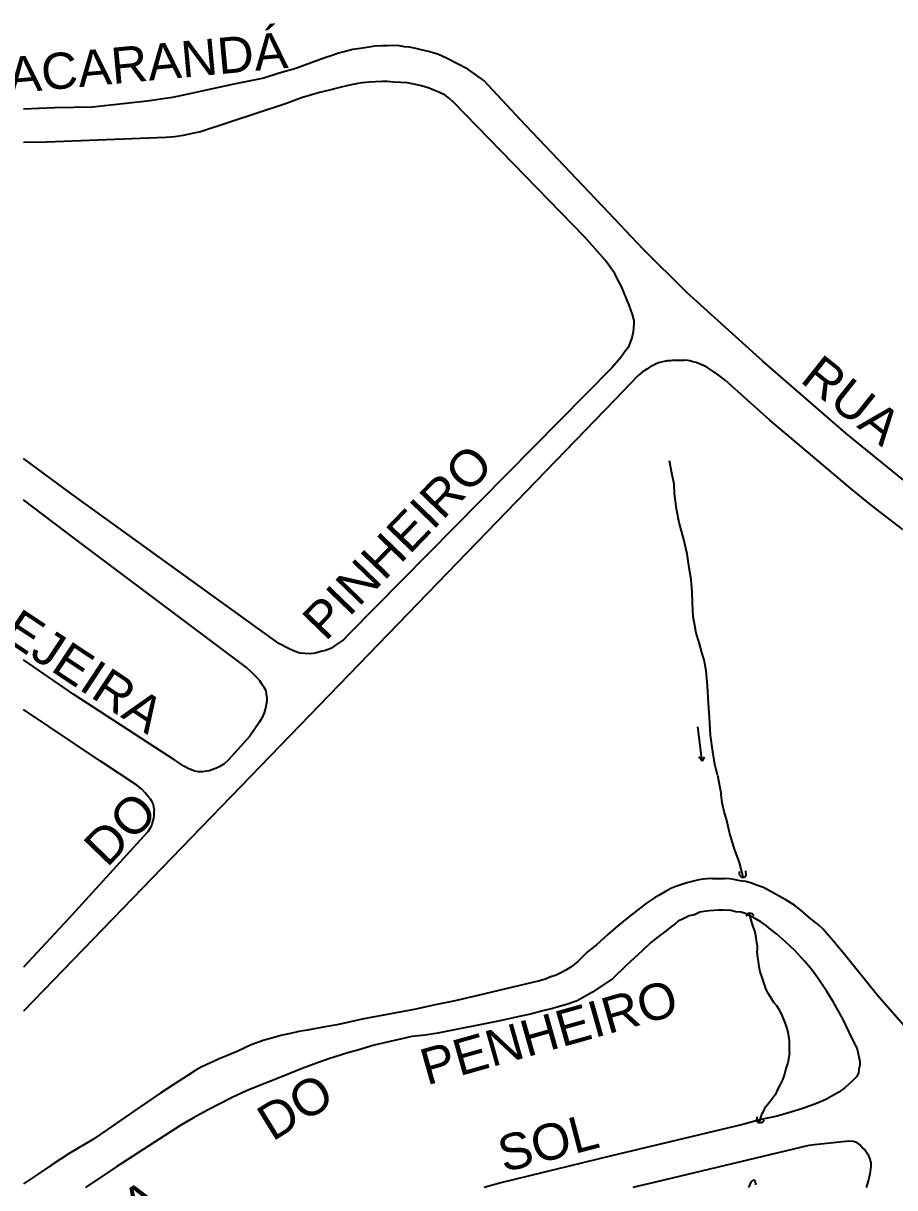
# Model space of a CAD drawing. Header units: millimetres. Extents: x 583 to 26013, y 350 to 21391.
# Drawn here: x 6591.2 to 6832, y 12384 to 12705.8 of the extents above; entities that cross this region are included whole.
import ezdxf

# ---------------------------------------------------------------- set-up
doc = ezdxf.new("R2010")
doc.units = ezdxf.units.MM
for name, color, linetype in [('105-QUADRAS_ESTRADAS', 80, 'Continuous'), ('110-CERCA_DE_ARAME', 10, 'Continuous'), ('145-', 130, 'Continuous')]:
    doc.layers.add(name, color=color, linetype=linetype)
doc.styles.add('EU', font='arial.ttf', dxfattribs={"height": 10})

msp = doc.modelspace()

# ---------------------------------------------------------------- linework, layer by layer
at = {"layer": '105-QUADRAS_ESTRADAS', "color": 0, "linetype": 'Continuous'}
for p, q in [((6686.11551, 12699.10241), (6684.31551, 12698.80241)), ((6688.31551, 12699.40241), (6686.11551, 12699.10241)), ((6690.31551, 12699.50241), (6688.31551, 12699.40241)), ((6691.71551, 12699.50241), (6690.31551, 12699.50241)), ((6693.41551, 12699.60241), (6691.71551, 12699.50241)), ((6695.11551, 12699.50241), (6693.41551, 12699.60241)), ((6696.51551, 12699.30241), (6695.11551, 12699.50241)), ((6697.91551, 12699.20241), (6696.51551, 12699.30241)), ((6699.61551, 12698.80241), (6697.91551, 12699.20241)), ((6674.51551, 12696.20241), (6670.71551, 12694.80241)), ((6676.51551, 12696.90241), (6674.51551, 12696.20241)), ((6678.31551, 12697.50241), (6676.51551, 12696.90241)), ((6680.11551, 12698.00241), (6678.31551, 12697.50241)), ((6682.21551, 12698.50241), (6680.11551, 12698.00241)), ((6684.31551, 12698.80241), (6682.21551, 12698.50241)), ((6701.51551, 12698.30241), (6699.61551, 12698.80241)), ((6703.11551, 12698.00241), (6701.51551, 12698.30241)), ((6704.41551, 12697.60241), (6703.11551, 12698.00241)), ((6705.91551, 12697.10241), (6704.41551, 12697.60241)), ((6708.11551, 12696.10241), (6705.91551, 12697.10241)), ((6711.01551, 12694.70241), (6708.11551, 12696.10241)), ((6666.51551, 12693.30241), (6661.91551, 12692.00241)), ((6670.71551, 12694.80241), (6666.51551, 12693.30241)), ((6714.01551, 12693.10241), (6711.01551, 12694.70241)), ((6718.41551, 12690.00241), (6714.01551, 12693.10241)), ((6657.61551, 12690.60241), (6649.31551, 12688.90241)), ((6661.91551, 12692.00241), (6657.61551, 12690.60241)), ((6684.81551, 12689.30241), (6683.11551, 12689.00241)), ((6686.71551, 12689.50241), (6684.81551, 12689.30241)), ((6688.51551, 12689.60241), (6686.71551, 12689.50241)), ((6690.31551, 12689.70241), (6688.51551, 12689.60241)), ((6691.81551, 12689.70241), (6690.31551, 12689.70241)), ((6693.51551, 12689.50241), (6691.81551, 12689.70241)), ((6695.51551, 12689.40241), (6693.51551, 12689.50241)), ((6697.21551, 12689.30241), (6695.51551, 12689.40241)), ((6699.11551, 12688.90241), (6697.21551, 12689.30241)), ((6637.51551, 12686.40241), (6632.41551, 12685.30241)), ((6649.31551, 12688.90241), (6637.51551, 12686.40241)), ((6673.01551, 12686.60241), (6670.51551, 12685.90241)), ((6675.81551, 12687.30241), (6673.01551, 12686.60241)), ((6678.61551, 12688.00241), (6675.81551, 12687.30241)), ((6680.91551, 12688.60241), (6678.61551, 12688.00241)), ((6683.11551, 12689.00241), (6680.91551, 12688.60241)), ((6701.21551, 12688.50241), (6699.11551, 12688.90241)), ((6703.01551, 12687.90241), (6701.21551, 12688.50241)), ((6704.61551, 12687.30241), (6703.01551, 12687.90241)), ((6706.01551, 12686.70241), (6704.61551, 12687.30241)), ((6707.71551, 12685.90241), (6706.01551, 12686.70241)), ((6618.71551, 12683.50241), (6610.31551, 12682.60241)), ((6625.41551, 12684.20241), (6618.71551, 12683.50241)), ((6632.41551, 12685.30241), (6625.41551, 12684.20241)), ((6663.61551, 12683.50241), (6640.11551, 12675.80241)), ((6668.01551, 12685.20241), (6663.61551, 12683.50241)), ((6670.51551, 12685.90241), (6668.01551, 12685.20241)), ((6708.91551, 12685.00241), (6707.71551, 12685.90241)), ((6710.01551, 12684.00241), (6708.91551, 12685.00241)), ((6746.31551, 12646.70241), (6710.01551, 12684.00241)), ((6599.91551, 12682.40241), (6591.21551, 12682.00241)), ((6591.21551, 12682.00241), (6591.21551, 12682.00241)), ((6610.31551, 12682.60241), (6599.91551, 12682.40241)), ((6630.51551, 12674.20241), (6597.71551, 12672.90241)), ((6633.01551, 12674.40241), (6630.51551, 12674.20241)), ((6635.31551, 12674.80241), (6633.01551, 12674.40241)), ((6637.81551, 12675.30241), (6635.31551, 12674.80241)), ((6640.11551, 12675.80241), (6637.81551, 12675.30241)), ((6597.71551, 12672.90241), (6591.21551, 12672.80241)), ((6591.21551, 12672.80241), (6591.21551, 12672.80241)), ((6752.01551, 12640.30241), (6746.31551, 12646.70241)), ((6753.01551, 12638.90241), (6752.01551, 12640.30241)), ((6753.81551, 12637.70241), (6753.01551, 12638.90241)), ((6754.61551, 12636.60241), (6753.81551, 12637.70241)), ((6755.51551, 12634.90241), (6754.61551, 12636.60241)), ((6756.51551, 12633.00241), (6755.51551, 12634.90241)), ((6758.61551, 12627.90241), (6756.51551, 12633.00241)), ((6759.51551, 12625.30241), (6758.61551, 12627.90241)), ((6759.91551, 12623.90241), (6759.51551, 12625.30241)), ((6759.91551, 12622.80241), (6759.81551, 12621.60241)), ((6759.91551, 12623.90241), (6759.91551, 12622.80241)), ((6759.21551, 12618.60241), (6758.81551, 12617.40241)), ((6759.51551, 12619.60241), (6759.21551, 12618.60241)), ((6759.71551, 12620.50241), (6759.51551, 12619.60241)), ((6759.81551, 12621.60241), (6759.71551, 12620.50241)), ((6758.31551, 12616.20241), (6757.31551, 12614.90241)), ((6758.81551, 12617.40241), (6758.31551, 12616.20241)), ((6756.31551, 12613.40241), (6753.81551, 12610.50241)), ((6757.31551, 12614.90241), (6756.31551, 12613.40241)), ((6767.41551, 12612.10241), (6766.71551, 12611.90241)), ((6768.31551, 12612.30241), (6767.41551, 12612.10241)), ((6769.21551, 12612.50241), (6768.31551, 12612.30241)), ((6770.01551, 12612.50241), (6769.21551, 12612.50241)), ((6770.91551, 12612.70241), (6770.01551, 12612.50241)), ((6770.91551, 12612.70241), (6773.81551, 12612.70241)), ((6774.71551, 12612.60241), (6773.81551, 12612.70241)), ((6775.41551, 12612.50241), (6774.71551, 12612.60241)), ((6776.21551, 12612.20241), (6775.41551, 12612.50241)), ((6777.11551, 12612.00241), (6776.21551, 12612.20241)), ((6753.81551, 12610.50241), (6681.21551, 12537.00241)), ((6762.31551, 12609.40241), (6761.01551, 12608.30241)), ((6763.51551, 12610.20241), (6762.31551, 12609.40241)), ((6764.41551, 12610.80241), (6763.51551, 12610.20241)), ((6765.21551, 12611.20241), (6764.41551, 12610.80241)), ((6765.91551, 12611.60241), (6765.21551, 12611.20241)), ((6766.71551, 12611.90241), (6765.91551, 12611.60241)), ((6778.21551, 12611.60241), (6777.11551, 12612.00241)), ((6779.31551, 12611.10241), (6778.21551, 12611.60241)), ((6780.31551, 12610.50241), (6779.31551, 12611.10241)), ((6781.41551, 12609.80241), (6780.31551, 12610.50241)), ((6783.21551, 12608.60241), (6781.41551, 12609.80241)), ((6761.01551, 12608.30241), (6754.51551, 12601.60241)), ((6785.11551, 12607.10241), (6783.21551, 12608.60241)), ((6797.51551, 12596.10241), (6785.11551, 12607.10241)), ((6754.51551, 12601.60241), (6607.71551, 12449.80241)), ((6812.21551, 12583.60241), (6797.51551, 12596.10241)), ((6591.21551, 12585.50241), (6591.21551, 12585.50241)), ((6604.61551, 12575.60241), (6591.21551, 12585.50241)), ((6819.91551, 12577.10241), (6812.21551, 12583.60241)), ((6825.81551, 12572.30241), (6819.91551, 12577.10241)), ((6591.21551, 12574.10241), (6591.21551, 12574.10241)), ((6605.71551, 12563.10241), (6591.21551, 12574.10241)), ((6661.81551, 12534.40241), (6604.61551, 12575.60241)), ((6834.21551, 12565.90241), (6825.81551, 12572.30241)), ((6652.81551, 12527.70241), (6605.71551, 12563.10241)), ((6679.61551, 12535.40241), (6677.41551, 12533.90241)), ((6681.21551, 12537.00241), (6679.61551, 12535.40241)), ((6664.41551, 12533.00241), (6661.81551, 12534.40241)), ((6666.01551, 12532.20241), (6664.41551, 12533.00241)), ((6667.61551, 12531.70241), (6666.01551, 12532.20241)), ((6669.01551, 12531.60241), (6667.61551, 12531.70241)), ((6670.51551, 12531.50241), (6669.01551, 12531.60241)), ((6671.91551, 12531.70241), (6670.51551, 12531.50241)), ((6673.41551, 12532.10241), (6671.91551, 12531.70241)), ((6674.71551, 12532.40241), (6673.41551, 12532.10241)), ((6676.11551, 12533.00241), (6674.71551, 12532.40241)), ((6677.41551, 12533.90241), (6676.11551, 12533.00241)), ((6591.21551, 12529.80241), (6591.21551, 12529.80241)), ((6605.11551, 12520.30241), (6591.21551, 12529.80241)), ((6654.51551, 12526.20241), (6652.81551, 12527.70241)), ((6655.71551, 12525.00241), (6654.51551, 12526.20241)), ((6656.51551, 12524.00241), (6655.71551, 12525.00241)), ((6657.11551, 12523.10241), (6656.51551, 12524.00241)), ((6657.71551, 12522.20241), (6657.11551, 12523.10241)), ((6658.31551, 12521.30241), (6657.71551, 12522.20241)), ((6633.01551, 12502.10241), (6605.11551, 12520.30241)), ((6658.41551, 12520.50241), (6658.31551, 12521.30241)), ((6658.51551, 12519.50241), (6658.41551, 12520.50241)), ((6658.51551, 12519.50241), (6658.51551, 12518.50241)), ((6591.21551, 12516.10241), (6591.21551, 12516.10241)), ((6612.51551, 12501.80241), (6591.21551, 12516.10241)), ((6658.11551, 12516.50241), (6657.71551, 12515.20241)), ((6658.31551, 12517.50241), (6658.11551, 12516.50241)), ((6658.51551, 12518.50241), (6658.31551, 12517.50241)), ((6656.31551, 12512.50241), (6653.81551, 12508.70241)), ((6657.21551, 12513.90241), (6656.31551, 12512.50241)), ((6657.71551, 12515.20241), (6657.21551, 12513.90241)), ((6653.81551, 12508.70241), (6648.71551, 12503.10241)), ((6648.71551, 12503.10241), (6647.81551, 12502.10241)), ((6622.51551, 12495.20241), (6612.51551, 12501.80241)), ((6635.51551, 12500.50241), (6633.01551, 12502.10241)), ((6636.91551, 12499.70241), (6635.51551, 12500.50241)), ((6638.61551, 12499.10241), (6636.91551, 12499.70241)), ((6643.71551, 12499.60241), (6642.61551, 12499.20241)), ((6644.51551, 12499.90241), (6643.71551, 12499.60241)), ((6645.51551, 12500.40241), (6644.51551, 12499.90241)), ((6646.71551, 12501.10241), (6645.51551, 12500.40241)), ((6647.81551, 12502.10241), (6646.71551, 12501.10241)), ((6639.61551, 12498.90241), (6638.61551, 12499.10241)), ((6640.71551, 12498.90241), (6639.61551, 12498.90241)), ((6641.71551, 12499.10241), (6640.71551, 12498.90241)), ((6642.61551, 12499.20241), (6641.71551, 12499.10241)), ((6623.81551, 12494.20241), (6622.51551, 12495.20241)), ((6624.81551, 12493.10241), (6623.81551, 12494.20241)), ((6625.61551, 12492.20241), (6624.81551, 12493.10241)), ((6626.31551, 12491.30241), (6625.61551, 12492.20241)), ((6626.81551, 12490.60241), (6626.31551, 12491.30241)), ((6627.01551, 12490.00241), (6626.81551, 12490.60241)), ((6627.21551, 12489.30241), (6627.01551, 12490.00241)), ((6627.21551, 12486.90241), (6627.11551, 12486.00241)), ((6627.31551, 12488.50241), (6627.21551, 12489.30241)), ((6627.31551, 12488.50241), (6627.21551, 12487.70241)), ((6627.21551, 12487.70241), (6627.21551, 12486.90241)), ((6626.71551, 12484.20241), (6626.11551, 12483.20241)), ((6626.91551, 12485.20241), (6626.71551, 12484.20241)), ((6627.11551, 12486.00241), (6626.91551, 12485.20241)), ((6624.41551, 12481.00241), (6603.61551, 12458.30241)), ((6625.61551, 12482.30241), (6624.41551, 12481.00241)), ((6626.11551, 12483.20241), (6625.61551, 12482.30241)), ((6773.41551, 12467.80241), (6771.51551, 12467.20241)), ((6774.91551, 12468.30241), (6773.41551, 12467.80241)), ((6776.41551, 12468.70241), (6774.91551, 12468.30241)), ((6777.81551, 12469.00241), (6776.41551, 12468.70241)), ((6779.01551, 12469.20241), (6777.81551, 12469.00241)), ((6780.11551, 12469.30241), (6779.01551, 12469.20241)), ((6781.61551, 12469.40241), (6780.11551, 12469.30241)), ((6781.61551, 12469.40241), (6784.91551, 12469.40241)), ((6786.31551, 12469.30241), (6784.91551, 12469.40241)), ((6787.51551, 12469.10241), (6786.31551, 12469.30241)), ((6789.21551, 12468.80241), (6787.51551, 12469.10241)), ((6790.81551, 12468.60241), (6789.21551, 12468.80241)), ((6792.41551, 12468.10241), (6790.81551, 12468.60241)), ((6794.11551, 12467.50241), (6792.41551, 12468.10241)), ((6795.71551, 12466.90241), (6794.11551, 12467.50241)), ((6765.61551, 12464.10241), (6763.41551, 12462.60241)), ((6767.11551, 12464.90241), (6765.61551, 12464.10241)), ((6768.61551, 12465.80241), (6767.11551, 12464.90241)), ((6770.11551, 12466.60241), (6768.61551, 12465.80241)), ((6771.51551, 12467.20241), (6770.11551, 12466.60241)), ((6797.41551, 12466.00241), (6795.71551, 12466.90241)), ((6801.71551, 12463.60241), (6797.41551, 12466.00241)), ((6763.41551, 12462.60241), (6758.41551, 12458.70241)), ((6804.31551, 12462.00241), (6801.71551, 12463.60241)), ((6806.01551, 12460.70241), (6804.31551, 12462.00241)), ((6603.61551, 12458.30241), (6591.21551, 12444.90241)), ((6758.41551, 12458.70241), (6755.51551, 12456.30241)), ((6772.11551, 12457.60241), (6771.31551, 12456.90241)), ((6773.51551, 12458.30241), (6772.11551, 12457.60241)), ((6775.21551, 12459.10241), (6773.51551, 12458.30241)), ((6776.61551, 12459.40241), (6775.21551, 12459.10241)), ((6778.11551, 12460.10241), (6776.61551, 12459.40241)), ((6779.31551, 12460.30241), (6778.11551, 12460.10241)), ((6780.71551, 12460.50241), (6779.31551, 12460.30241)), ((6782.11551, 12460.60241), (6780.71551, 12460.50241)), ((6783.31551, 12460.70241), (6782.11551, 12460.60241)), ((6784.51551, 12460.70241), (6783.31551, 12460.70241)), ((6786.71551, 12460.60241), (6784.51551, 12460.70241)), ((6788.11551, 12460.20241), (6786.71551, 12460.60241)), ((6789.51551, 12460.10241), (6788.11551, 12460.20241)), ((6790.91551, 12459.60241), (6789.51551, 12460.10241)), ((6791.91551, 12459.10241), (6790.91551, 12459.60241)), ((6793.21551, 12458.40241), (6791.91551, 12459.10241)), ((6795.01551, 12457.40241), (6793.21551, 12458.40241)), ((6807.51551, 12459.40241), (6806.01551, 12460.70241)), ((6808.91551, 12458.20241), (6807.51551, 12459.40241)), ((6810.81551, 12456.70241), (6808.91551, 12458.20241)), ((6755.51551, 12456.30241), (6752.71551, 12453.90241)), ((6768.41551, 12454.70241), (6766.71551, 12453.40241)), ((6769.91551, 12455.90241), (6768.41551, 12454.70241)), ((6771.31551, 12456.90241), (6769.91551, 12455.90241)), ((6796.51551, 12456.30241), (6795.01551, 12457.40241)), ((6797.71551, 12455.30241), (6796.51551, 12456.30241)), ((6799.31551, 12454.10241), (6797.71551, 12455.30241)), ((6812.21551, 12455.40241), (6810.81551, 12456.70241)), ((6813.81551, 12453.60241), (6812.21551, 12455.40241)), ((6752.71551, 12453.90241), (6749.51551, 12451.00241)), ((6764.61551, 12451.70241), (6762.21551, 12449.40241)), ((6766.71551, 12453.40241), (6764.61551, 12451.70241)), ((6801.81551, 12451.90241), (6799.31551, 12454.10241)), ((6804.41551, 12449.50241), (6801.81551, 12451.90241)), ((6815.11551, 12452.10241), (6813.81551, 12453.60241)), ((6816.21551, 12450.70241), (6815.11551, 12452.10241)), ((6607.71551, 12449.80241), (6591.21551, 12432.70241)), ((6747.11551, 12449.10241), (6744.41551, 12446.50241)), ((6749.51551, 12451.00241), (6747.11551, 12449.10241)), ((6762.21551, 12449.40241), (6757.81551, 12445.40241)), ((6807.11551, 12446.50241), (6804.41551, 12449.50241)), ((6817.81551, 12448.80241), (6816.21551, 12450.70241)), ((6827.31551, 12437.00241), (6817.81551, 12448.80241)), ((6591.21551, 12444.90241), (6591.21551, 12444.90241)), ((6742.61551, 12445.00241), (6741.11551, 12444.10241)), ((6744.41551, 12446.50241), (6742.61551, 12445.00241)), ((6757.81551, 12445.40241), (6754.11551, 12441.80241)), ((6809.21551, 12444.10241), (6807.11551, 12446.50241)), ((6735.51551, 12441.60241), (6733.81551, 12441.10241)), ((6736.71551, 12442.10241), (6735.51551, 12441.60241)), ((6738.41551, 12442.70241), (6736.71551, 12442.10241)), ((6739.71551, 12443.30241), (6738.41551, 12442.70241)), ((6741.11551, 12444.10241), (6739.71551, 12443.30241)), ((6754.11551, 12441.80241), (6748.51551, 12438.00241)), ((6811.21551, 12441.20241), (6809.21551, 12444.10241)), ((6733.81551, 12441.10241), (6718.71551, 12437.50241)), ((6813.21551, 12438.20241), (6811.21551, 12441.20241)), ((6710.51551, 12435.60241), (6705.01551, 12434.50241)), ((6718.71551, 12437.50241), (6710.51551, 12435.60241)), ((6743.11551, 12435.20241), (6741.91551, 12434.80241)), ((6744.21551, 12435.60241), (6743.11551, 12435.20241)), ((6745.51551, 12436.30241), (6744.21551, 12435.60241)), ((6748.51551, 12438.00241), (6745.51551, 12436.30241)), ((6815.11551, 12435.20241), (6813.21551, 12438.20241)), ((6817.71551, 12430.40241), (6815.11551, 12435.20241)), ((6836.61551, 12426.40241), (6827.31551, 12437.00241)), ((6591.21551, 12432.70241), (6591.21551, 12432.70241)), ((6699.61551, 12433.30241), (6684.81551, 12430.50241)), ((6705.01551, 12434.50241), (6699.61551, 12433.30241)), ((6731.31551, 12431.90241), (6728.21551, 12431.30241)), ((6734.71551, 12432.80241), (6731.31551, 12431.90241)), ((6737.41551, 12433.50241), (6734.71551, 12432.80241)), ((6740.01551, 12434.20241), (6737.41551, 12433.50241)), ((6741.91551, 12434.80241), (6740.01551, 12434.20241)), ((6677.91551, 12429.00241), (6674.61551, 12428.40241)), ((6684.81551, 12430.50241), (6677.91551, 12429.00241)), ((6723.31551, 12430.20241), (6705.71551, 12426.70241)), ((6728.21551, 12431.30241), (6723.31551, 12430.20241)), ((6820.21551, 12425.20241), (6817.71551, 12430.40241)), ((6662.31551, 12426.00241), (6659.81551, 12425.30241)), ((6665.01551, 12426.60241), (6662.31551, 12426.00241)), ((6667.31551, 12427.10241), (6665.01551, 12426.60241)), ((6669.71551, 12427.50241), (6667.31551, 12427.10241)), ((6674.61551, 12428.40241), (6669.71551, 12427.50241)), ((6698.51551, 12425.70241), (6695.81551, 12425.10241)), ((6702.21551, 12426.10241), (6698.51551, 12425.70241)), ((6705.71551, 12426.70241), (6702.21551, 12426.10241)), ((6654.11551, 12423.40241), (6650.41551, 12421.70241)), ((6657.71551, 12424.70241), (6654.11551, 12423.40241)), ((6659.81551, 12425.30241), (6657.71551, 12424.70241)), ((6688.11551, 12423.30241), (6683.91551, 12422.10241)), ((6691.71551, 12424.20241), (6688.11551, 12423.30241)), ((6695.81551, 12425.10241), (6691.71551, 12424.20241)), ((6821.61551, 12422.50241), (6820.21551, 12425.20241)), ((6822.11551, 12420.50241), (6821.61551, 12422.50241)), ((6645.31551, 12419.60241), (6643.51551, 12418.70241)), ((6647.61551, 12420.50241), (6645.31551, 12419.60241)), ((6650.41551, 12421.70241), (6647.61551, 12420.50241)), ((6675.91551, 12419.70241), (6672.51551, 12418.50241)), ((6680.81551, 12421.20241), (6675.91551, 12419.70241)), ((6683.91551, 12422.10241), (6680.81551, 12421.20241)), ((6822.31551, 12419.10241), (6822.11551, 12420.50241)), ((6822.31551, 12419.10241), (6822.31551, 12417.80241)), ((6638.81551, 12416.40241), (6636.71551, 12415.10241)), ((6640.31551, 12417.30241), (6638.81551, 12416.40241)), ((6641.91551, 12418.00241), (6640.31551, 12417.30241)), ((6643.51551, 12418.70241), (6641.91551, 12418.00241)), ((6668.21551, 12416.90241), (6661.41551, 12414.10241)), ((6672.51551, 12418.50241), (6668.21551, 12416.90241)), ((6822.11551, 12416.70241), (6822.01551, 12415.60241)), ((6822.31551, 12417.80241), (6822.11551, 12416.70241)), ((6634.11551, 12413.40241), (6629.21551, 12410.20241)), ((6636.71551, 12415.10241), (6634.11551, 12413.40241)), ((6661.41551, 12414.10241), (6656.71551, 12412.30241)), ((6820.21551, 12413.40241), (6818.31551, 12411.60241)), ((6821.41551, 12414.60241), (6820.21551, 12413.40241)), ((6822.01551, 12415.60241), (6821.41551, 12414.60241)), ((6629.21551, 12410.20241), (6621.61551, 12405.00241)), ((6652.81551, 12410.70241), (6648.91551, 12408.90241)), ((6656.71551, 12412.30241), (6652.81551, 12410.70241)), ((6816.51551, 12410.40241), (6812.91551, 12408.30241)), ((6818.31551, 12411.60241), (6816.51551, 12410.40241)), ((6648.91551, 12408.90241), (6642.11551, 12405.40241)), ((6810.41551, 12407.20241), (6806.61551, 12405.80241)), ((6812.91551, 12408.30241), (6810.41551, 12407.20241)), ((6621.61551, 12405.00241), (6614.41551, 12400.00241)), ((6638.21551, 12403.30241), (6634.71551, 12401.20241)), ((6642.11551, 12405.40241), (6638.21551, 12403.30241)), ((6799.51551, 12403.70241), (6794.61551, 12402.70241)), ((6802.61551, 12404.60241), (6799.51551, 12403.70241)), ((6806.61551, 12405.80241), (6802.61551, 12404.60241)), ((6614.41551, 12400.00241), (6610.41551, 12397.30241)), ((6634.71551, 12401.20241), (6617.01551, 12389.80241)), ((6790.01551, 12401.40241), (6753.31551, 12392.70241)), ((6794.61551, 12402.70241), (6790.01551, 12401.40241)), ((6610.41551, 12397.30241), (6603.81551, 12393.40241)), ((6819.31551, 12396.80241), (6810.61551, 12395.90241)), ((6820.51551, 12396.70241), (6819.31551, 12396.80241)), ((6821.51551, 12396.40241), (6820.51551, 12396.70241)), ((6603.81551, 12393.40241), (6598.81551, 12390.10241)), ((6808.21551, 12395.60241), (6766.21551, 12385.60241)), ((6810.61551, 12395.90241), (6808.21551, 12395.60241)), ((6822.21551, 12395.90241), (6821.51551, 12396.40241)), ((6822.91551, 12395.20241), (6822.21551, 12395.90241)), ((6823.61551, 12394.50241), (6822.91551, 12395.20241)), ((6824.21551, 12393.70241), (6823.61551, 12394.50241)), ((6824.81551, 12392.80241), (6824.21551, 12393.70241)), ((6598.81551, 12390.10241), (6595.11551, 12387.60241)), ((6753.31551, 12392.70241), (6723.11551, 12385.30241)), ((6825.21551, 12391.80241), (6824.81551, 12392.80241)), ((6825.41551, 12391.00241), (6825.21551, 12391.80241)), ((6825.41551, 12391.00241), (6825.41551, 12389.80241)), ((6595.11551, 12387.60241), (6591.21551, 12385.00241)), ((6617.01551, 12389.80241), (6608.31551, 12384.00241)), ((6825.11551, 12387.80241), (6824.71551, 12386.10241)), ((6825.41551, 12389.80241), (6825.11551, 12387.80241)), ((6591.21551, 12385.00241), (6591.21551, 12385.00241)), ((6608.31551, 12384.00241), (6608.31551, 12384.00241)), ((6723.11551, 12385.30241), (6718.51551, 12384.00241)), ((6718.51551, 12384.00241), (6718.51551, 12384.00241)), ((6766.21551, 12385.60241), (6759.61551, 12384.00241)), ((6759.61551, 12384.00241), (6759.61551, 12384.00241)), ((6824.71551, 12386.10241), (6824.11551, 12384.00241)), ((6824.11551, 12384.00241), (6824.11551, 12384.00241))]:
    msp.add_line(p, q, dxfattribs=at)
at = {"layer": '110-CERCA_DE_ARAME', "color": 0, "linetype": 'Continuous'}
for p, q in [((6728.51551, 12679.20241), (6718.41551, 12690.00241)), ((6754.51551, 12651.70241), (6728.51551, 12679.20241)), ((6762.41551, 12643.40241), (6754.51551, 12651.70241)), ((6774.51551, 12631.40241), (6762.41551, 12643.40241)), ((6795.61551, 12612.30241), (6774.51551, 12631.40241)), ((6818.61551, 12592.40241), (6795.61551, 12612.30241)), ((6834.31551, 12579.60241), (6818.61551, 12592.40241))]:
    msp.add_line(p, q, dxfattribs=at)
at = {"layer": '145-', "color": 0, "linetype": 'Continuous'}
for p, q in [((6770.41551, 12581.40241), (6769.71551, 12584.80241)), ((6771.01551, 12578.40241), (6770.41551, 12581.40241)), ((6771.11551, 12575.80241), (6771.01551, 12578.40241)), ((6771.71551, 12571.60241), (6771.11551, 12575.80241)), ((6772.41551, 12567.80241), (6771.71551, 12571.60241)), ((6773.71551, 12563.10241), (6772.41551, 12567.80241)), ((6774.61551, 12559.10241), (6773.71551, 12563.10241)), ((6775.21551, 12555.30241), (6774.61551, 12559.10241)), ((6775.71551, 12552.00241), (6775.21551, 12555.30241)), ((6776.01551, 12548.60241), (6775.71551, 12552.00241)), ((6776.11551, 12545.50241), (6776.01551, 12548.60241)), ((6776.31551, 12541.80241), (6776.11551, 12545.50241)), ((6776.71551, 12539.30241), (6776.31551, 12541.80241)), ((6777.11551, 12537.20241), (6776.71551, 12539.30241)), ((6777.91551, 12534.60241), (6777.11551, 12537.20241)), ((6778.71551, 12531.90241), (6777.91551, 12534.60241)), ((6779.31551, 12529.80241), (6778.71551, 12531.90241)), ((6779.91551, 12526.80241), (6779.31551, 12529.80241)), ((6780.21551, 12522.70241), (6779.91551, 12526.80241)), ((6780.51551, 12517.90241), (6780.21551, 12522.70241)), ((6780.81551, 12513.90241), (6780.51551, 12517.90241)), ((6781.11551, 12509.00241), (6780.81551, 12513.90241)), ((6778.81551, 12501.80241), (6777.61551, 12511.30241)), ((6781.71551, 12504.40241), (6781.11551, 12509.00241)), ((6778.81551, 12501.80241), (6777.81551, 12503.00241)), ((6779.31551, 12503.00241), (6778.81551, 12501.80241)), ((6782.31551, 12501.00241), (6781.71551, 12504.40241)), ((6783.01551, 12498.00241), (6782.31551, 12501.00241)), ((6783.01551, 12498.00241), (6784.01551, 12492.60241)), ((6784.31551, 12490.30241), (6784.01551, 12492.60241)), ((6784.81551, 12487.90241), (6784.31551, 12490.30241)), ((6785.61551, 12485.40241), (6784.81551, 12487.90241)), ((6786.31551, 12482.10241), (6785.61551, 12485.40241)), ((6787.71551, 12477.50241), (6786.31551, 12482.10241)), ((6789.01551, 12474.10241), (6787.71551, 12477.50241)), ((6790.11551, 12469.90241), (6789.01551, 12474.10241)), ((6789.11551, 12470.60241), (6789.11551, 12471.30241)), ((6789.21551, 12470.20241), (6789.11551, 12470.60241)), ((6790.91551, 12470.20241), (6790.81551, 12471.50241)), ((6789.81551, 12469.60241), (6789.21551, 12470.20241)), ((6790.51551, 12469.70241), (6789.81551, 12469.60241)), ((6790.91551, 12470.20241), (6790.51551, 12469.70241)), ((6791.21551, 12459.30241), (6790.91551, 12458.90241)), ((6791.41551, 12459.70241), (6791.21551, 12459.30241)), ((6791.91551, 12459.80241), (6791.41551, 12459.70241)), ((6792.61551, 12459.60241), (6791.91551, 12459.80241)), ((6792.01551, 12458.90241), (6791.91551, 12459.80241)), ((6792.61551, 12457.00241), (6792.01551, 12458.90241)), ((6793.01551, 12459.10241), (6792.61551, 12459.60241)), ((6793.41551, 12454.60241), (6792.61551, 12457.00241)), ((6793.71551, 12453.00241), (6793.41551, 12454.60241)), ((6794.01551, 12451.10241), (6793.71551, 12453.00241)), ((6794.01551, 12451.10241), (6794.01551, 12449.50241)), ((6794.11551, 12448.10241), (6794.01551, 12449.50241)), ((6794.31551, 12446.50241), (6794.11551, 12448.10241)), ((6794.51551, 12445.00241), (6794.31551, 12446.50241)), ((6794.81551, 12443.60241), (6794.51551, 12445.00241)), ((6795.41551, 12441.80241), (6794.81551, 12443.60241)), ((6795.91551, 12440.40241), (6795.41551, 12441.80241)), ((6796.41551, 12438.90241), (6795.91551, 12440.40241)), ((6797.11551, 12437.50241), (6796.41551, 12438.90241)), ((6797.81551, 12436.30241), (6797.11551, 12437.50241)), ((6798.61551, 12435.10241), (6797.81551, 12436.30241)), ((6799.41551, 12434.20241), (6798.61551, 12435.10241)), ((6800.01551, 12433.20241), (6799.41551, 12434.20241)), ((6800.71551, 12432.00241), (6800.01551, 12433.20241)), ((6801.41551, 12430.30241), (6800.71551, 12432.00241)), ((6801.91551, 12429.10241), (6801.41551, 12430.30241)), ((6802.31551, 12427.70241), (6801.91551, 12429.10241)), ((6802.71551, 12425.80241), (6802.31551, 12427.70241)), ((6802.91551, 12424.60241), (6802.71551, 12425.80241)), ((6802.91551, 12421.40241), (6802.91551, 12424.60241)), ((6802.71551, 12420.00241), (6802.41551, 12418.50241)), ((6802.91551, 12421.40241), (6802.71551, 12420.00241)), ((6801.91551, 12416.90241), (6801.51551, 12415.30241)), ((6802.41551, 12418.50241), (6801.91551, 12416.90241)), ((6801.01551, 12413.80241), (6800.31551, 12412.50241)), ((6801.51551, 12415.30241), (6801.01551, 12413.80241)), ((6798.91551, 12409.60241), (6797.61551, 12407.80241)), ((6799.61551, 12411.10241), (6798.91551, 12409.60241)), ((6800.31551, 12412.50241), (6799.61551, 12411.10241)), ((6797.61551, 12407.80241), (6796.01551, 12405.80241)), ((6793.91551, 12403.50241), (6793.81551, 12402.40241)), ((6795.11551, 12403.90241), (6794.41551, 12401.90241)), ((6796.01551, 12405.80241), (6795.11551, 12403.90241)), ((6794.41551, 12401.90241), (6793.81551, 12402.40241)), ((6795.01551, 12401.90241), (6794.41551, 12401.90241)), ((6795.41551, 12402.00241), (6795.01551, 12401.90241)), ((6795.91551, 12402.60241), (6795.41551, 12402.00241)), ((6792.31551, 12385.70241), (6791.61551, 12384.00241)), ((6792.31551, 12385.70241), (6792.01551, 12385.00241)), ((6792.91551, 12386.00241), (6792.31551, 12385.70241)), ((6793.41551, 12385.90241), (6792.91551, 12386.00241)), ((6793.51551, 12385.30241), (6793.41551, 12385.90241)), ((6793.51551, 12385.30241), (6793.51551, 12384.70241))]:
    msp.add_line(p, q, dxfattribs=at)

# ---------------------------------------------------------------- texts
at = {"color": 0, "linetype": 'Continuous', "lineweight": 20, "style": 'EU'}
for s, rotation, p in [('JACARANDÁ', 5.2774061, (6580.3172, 12685.68528)), ('RUA ', 321.4152681, (6805.51325, 12606.88816)), ('RUA               DO                 PINHEIRO', 45.9899557, (6553.3458, 12409.13861)), ('RUA   CEREJEIRA', 326.5191096, (6525.89196, 12574.97665)), ('  PENHEIRO', 15.7807533, (6695.1879, 12410.09099)), ('RUA         DO', 31.745804, (6605.22788, 12362.69869)), ('        SOL', 14.6645067, (6693.88872, 12380.27095))]:
    msp.add_text(s, height=10, rotation=rotation, dxfattribs=at).set_placement(p)

doc.saveas('drawing.dxf')
